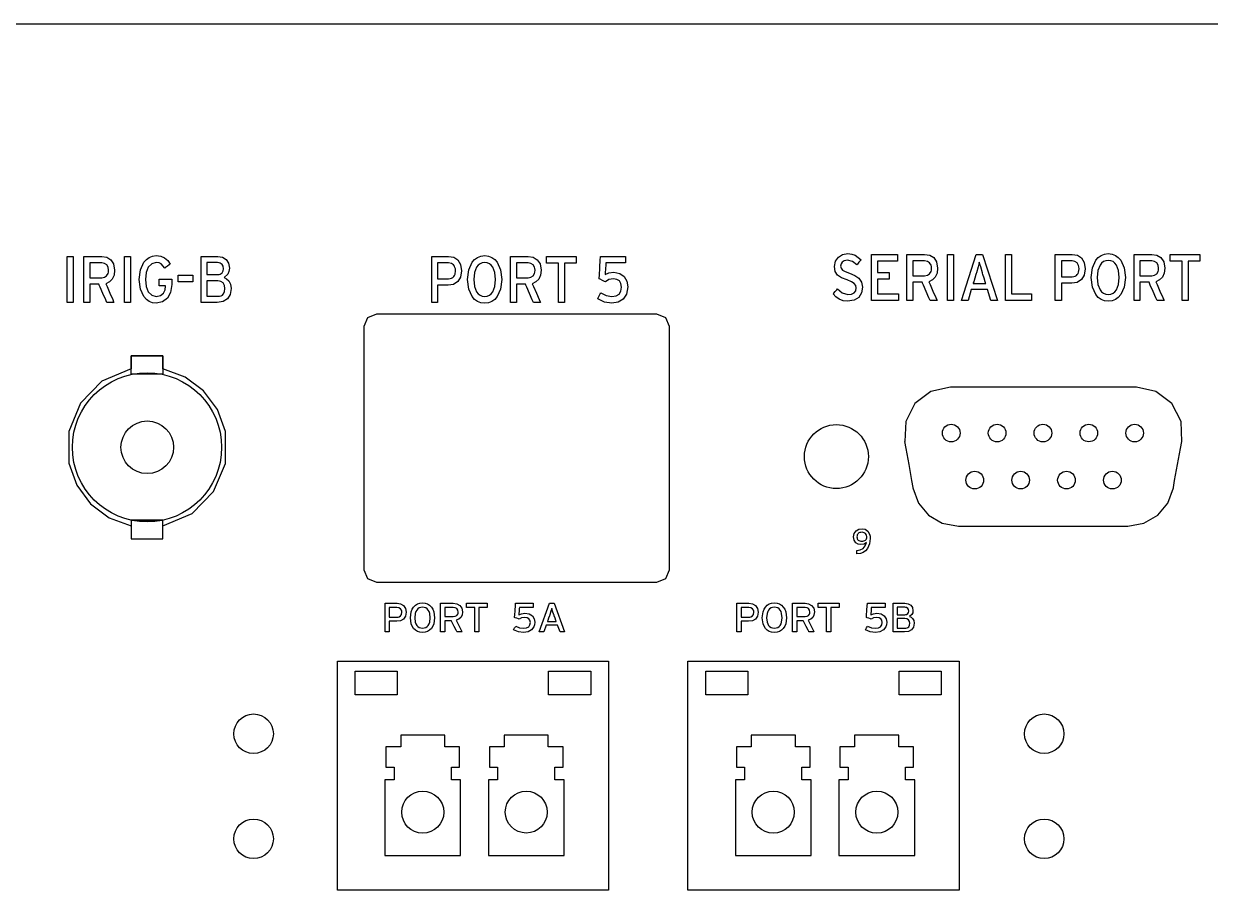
# Model space of a CAD drawing. Extents: x 0.2 to 17.5, y 0.2 to 4.9.
# Drawn here: x 10.839 to 13.659, y 2.814 to 4.874 of the extents above; entities that cross this region are included whole.
import ezdxf

# ---------------------------------------------------------------- set-up
doc = ezdxf.new("R2010")
doc.units = 0
doc.header["$MEASUREMENT"] = 0
doc.layers.get('0').update_dxf_attribs({"linetype": 'CONTINUOUS'})

msp = doc.modelspace()

# ---------------------------------------------------------------- linework, layer by layer
at = {"color": 7}
for p, q in [((0.4077, 4.874), (17.2567, 4.874)), ((11.1694, 4.0409), (11.0942, 4.0409)), ((11.0942, 3.6936), (11.1694, 3.6936)), ((11.0942, 3.6936), (11.1694, 3.6936))]:
    msp.add_line(p, q, dxfattribs=at)
for points in [[(10.9416, 4.2111), (10.9416, 4.3209), (10.9561, 4.3209), (10.9561, 4.2111)], [(11.0779, 4.2111), (11.0779, 4.3209), (11.0921, 4.3209), (11.0921, 4.2111)], [(12.124, 4.3047), (12.124, 4.2111), (12.1097, 4.2111), (12.1097, 4.3047), (12.0816, 4.3047), (12.0816, 4.3209), (12.1521, 4.3209), (12.1521, 4.3047)], [(12.8537, 4.2158), (12.8537, 4.3257), (12.9157, 4.3257), (12.9157, 4.3098), (12.8679, 4.3098), (12.8679, 4.2826), (12.8957, 4.2826), (12.8957, 4.2667), (12.8679, 4.2667), (12.8679, 4.2318), (12.9178, 4.2318), (12.9178, 4.2158)], [(13.0341, 4.2158), (13.0341, 4.3257), (13.0486, 4.3257), (13.0486, 4.2158)], [(13.1375, 4.2158), (13.1293, 4.2419), (13.091, 4.2419), (13.0832, 4.2158), (13.068, 4.2158), (13.1029, 4.3257), (13.1178, 4.3257), (13.1531, 4.2158)], [(13.1721, 4.2158), (13.1721, 4.3257), (13.1863, 4.3257), (13.1863, 4.2321), (13.2341, 4.2321), (13.2341, 4.2158)], [(13.6064, 4.3094), (13.6064, 4.2158), (13.5919, 4.2158), (13.5919, 4.3094), (13.5637, 4.3094), (13.5637, 4.3257), (13.6342, 4.3257), (13.6342, 4.3094)], [(11.2061, 4.2606), (11.2061, 4.2765), (11.2403, 4.2765), (11.2403, 4.2606)], [(11.0942, 4.0846), (11.1694, 4.0846), (11.1694, 4.0409), (11.0942, 4.0409)], [(11.0942, 3.6489), (11.1694, 3.6489), (11.1694, 3.6936), (11.0942, 3.6936)], [(11.9208, 3.4858), (11.9208, 3.4278), (11.9107, 3.4278), (11.9107, 3.4858), (11.8907, 3.4858), (11.8907, 3.496), (11.9405, 3.496), (11.9405, 3.4858)], [(12.1134, 3.4278), (12.1077, 3.4437), (12.0802, 3.4437), (12.0748, 3.4278), (12.0639, 3.4278), (12.0887, 3.496), (12.0992, 3.496), (12.1243, 3.4278)], [(12.7574, 3.4858), (12.7574, 3.4278), (12.7469, 3.4278), (12.7469, 3.4858), (12.7272, 3.4858), (12.7272, 3.496), (12.777, 3.496), (12.777, 3.4858)], [(12.2287, 2.8137), (11.5841, 2.8137), (11.5841, 3.3586), (12.2287, 3.3586)], [(13.0622, 2.8137), (12.4173, 2.8137), (12.4173, 3.3586), (13.0622, 3.3586)], [(11.6265, 3.3349), (11.7265, 3.3349), (11.7265, 3.2783), (11.6265, 3.2783)], [(12.1863, 3.2783), (12.0863, 3.2783), (12.0863, 3.3349), (12.1863, 3.3349)], [(12.46, 3.3349), (12.5597, 3.3349), (12.5597, 3.2783), (12.46, 3.2783)], [(13.0195, 3.2783), (12.9198, 3.2783), (12.9198, 3.3349), (13.0195, 3.3349)], [(11.8551, 3.0765), (11.8551, 3.1064), (11.8747, 3.1064), (11.8747, 3.1545), (11.8395, 3.1545), (11.8395, 3.1823), (11.7347, 3.1823), (11.7347, 3.1545), (11.6994, 3.1545), (11.6994, 3.1064), (11.7191, 3.1064), (11.7191, 3.0765), (11.697, 3.0765), (11.697, 2.8965), (11.8771, 2.8965), (11.8771, 3.0765)], [(12.1012, 3.0765), (12.1012, 3.1064), (12.1206, 3.1064), (12.1206, 3.1545), (12.0856, 3.1545), (12.0856, 3.1823), (11.9805, 3.1823), (11.9805, 3.1545), (11.9456, 3.1545), (11.9456, 3.1064), (11.9649, 3.1064), (11.9649, 3.0765), (11.9432, 3.0765), (11.9432, 2.8965), (12.1229, 2.8965), (12.1229, 3.0765)], [(12.6882, 3.0765), (12.6882, 3.1064), (12.7079, 3.1064), (12.7079, 3.1545), (12.6729, 3.1545), (12.6729, 3.1823), (12.5678, 3.1823), (12.5678, 3.1545), (12.5329, 3.1545), (12.5329, 3.1064), (12.5522, 3.1064), (12.5522, 3.0765), (12.5302, 3.0765), (12.5302, 2.8965), (12.7102, 2.8965), (12.7102, 3.0765)], [(12.9344, 3.0765), (12.9344, 3.1064), (12.9537, 3.1064), (12.9537, 3.1545), (12.9188, 3.1545), (12.9188, 3.1823), (12.8137, 3.1823), (12.8137, 3.1545), (12.7787, 3.1545), (12.7787, 3.1064), (12.7984, 3.1064), (12.7984, 3.0765), (12.7764, 3.0765), (12.7764, 2.8965), (12.9564, 2.8965), (12.9564, 3.0765)]]:
    msp.add_lwpolyline(points, close=True, dxfattribs=at)
for points in [[(11.0338, 4.2558), (11.0346, 4.2539), (11.0368, 4.2489), (11.0435, 4.2335), (11.0501, 4.2181), (11.0523, 4.213), (11.0531, 4.2111), (11.0505, 4.2111), (11.0448, 4.2111), (11.0391, 4.2111), (11.0365, 4.2111), (11.0357, 4.213), (11.0335, 4.2179), (11.027, 4.2328), (11.0205, 4.2477), (11.0183, 4.2526), (11.0175, 4.2545), (11.0141, 4.2545), (11.0067, 4.2545), (10.9992, 4.2545), (10.9958, 4.2545), (10.9958, 4.2526), (10.9958, 4.2477), (10.9958, 4.2328), (10.9958, 4.2179), (10.9958, 4.213), (10.9958, 4.2111), (10.9936, 4.2111), (10.9887, 4.2111), (10.9838, 4.2111), (10.9816, 4.2111), (10.9816, 4.2123), (10.9816, 4.2158), (10.9816, 4.2283), (10.9816, 4.2458), (10.9816, 4.266), (10.9816, 4.2862), (10.9816, 4.3038), (10.9816, 4.3162), (10.9816, 4.3197), (10.9816, 4.3209), (10.9834, 4.3209), (10.9882, 4.3209), (11.0028, 4.3209), (11.0173, 4.3209), (11.0221, 4.3209), (11.024, 4.3209), (11.0358, 4.319), (11.0456, 4.313), (11.0523, 4.3028), (11.0548, 4.2881), (11.0534, 4.2761), (11.0491, 4.2667), (11.0425, 4.26), (11.0338, 4.2558)], [(11.1538, 4.2094), (11.145, 4.2105), (11.137, 4.2136), (11.1301, 4.2185), (11.1242, 4.2252), (11.116, 4.2432), (11.1131, 4.266), (11.116, 4.2889), (11.1242, 4.3068), (11.1301, 4.3135), (11.137, 4.3185), (11.145, 4.3216), (11.1538, 4.3226), (11.1646, 4.3213), (11.1736, 4.3174), (11.1809, 4.3109), (11.1867, 4.302), (11.1847, 4.3006), (11.1803, 4.2976), (11.1759, 4.2945), (11.1738, 4.2931), (11.1657, 4.3029), (11.1604, 4.3053), (11.1538, 4.306), (11.1428, 4.3033), (11.1347, 4.2953), (11.1298, 4.2827), (11.1281, 4.266), (11.1298, 4.2493), (11.1347, 4.2366), (11.1428, 4.2285), (11.1538, 4.2257), (11.1639, 4.2277), (11.1707, 4.2332), (11.1746, 4.2411), (11.1759, 4.2504), (11.1759, 4.2508), (11.1734, 4.2508), (11.1681, 4.2508), (11.1627, 4.2508), (11.1603, 4.2508), (11.1603, 4.2532), (11.1603, 4.2587), (11.1603, 4.2642), (11.1603, 4.2667), (11.1616, 4.2667), (11.165, 4.2667), (11.1754, 4.2667), (11.1857, 4.2667), (11.1892, 4.2667), (11.1905, 4.2667), (11.1905, 4.2647), (11.1905, 4.2604), (11.1905, 4.2561), (11.1905, 4.2542), (11.1877, 4.2351), (11.1802, 4.2211), (11.1686, 4.2124), (11.1538, 4.2094)], [(11.2986, 4.2111), (11.297, 4.2111), (11.2926, 4.2111), (11.2795, 4.2111), (11.2663, 4.2111), (11.262, 4.2111), (11.2603, 4.2111), (11.2603, 4.2123), (11.2603, 4.2158), (11.2603, 4.2283), (11.2603, 4.2458), (11.2603, 4.266), (11.2603, 4.2862), (11.2603, 4.3038), (11.2603, 4.3162), (11.2603, 4.3197), (11.2603, 4.3209), (11.262, 4.3209), (11.2665, 4.3209), (11.2801, 4.3209), (11.2938, 4.3209), (11.2983, 4.3209), (11.3, 4.3209), (11.3113, 4.3191), (11.3199, 4.3136), (11.3255, 4.3046), (11.3274, 4.2925), (11.3265, 4.2848), (11.324, 4.2786), (11.3152, 4.2704), (11.3209, 4.2675), (11.3262, 4.2624), (11.33, 4.2548), (11.3315, 4.2447), (11.3293, 4.2301), (11.323, 4.2196), (11.3126, 4.2132), (11.2986, 4.2111)], [(11.8476, 4.2521), (11.8437, 4.2521), (11.8351, 4.2521), (11.8264, 4.2521), (11.8225, 4.2521), (11.8225, 4.2504), (11.8225, 4.2457), (11.8225, 4.2316), (11.8225, 4.2175), (11.8225, 4.2128), (11.8225, 4.2111), (11.8203, 4.2111), (11.8154, 4.2111), (11.8105, 4.2111), (11.8083, 4.2111), (11.8083, 4.2123), (11.8083, 4.2158), (11.8083, 4.2283), (11.8083, 4.2458), (11.8083, 4.266), (11.8083, 4.2862), (11.8083, 4.3038), (11.8083, 4.3162), (11.8083, 4.3197), (11.8083, 4.3209), (11.81, 4.3209), (11.8146, 4.3209), (11.8284, 4.3209), (11.8423, 4.3209), (11.8469, 4.3209), (11.8486, 4.3209), (11.8609, 4.3188), (11.8707, 4.3123), (11.8771, 4.3016), (11.8795, 4.2867), (11.8771, 4.2717), (11.8705, 4.2609), (11.8605, 4.2543), (11.8476, 4.2521)], [(11.9344, 4.2094), (11.9255, 4.2105), (11.9175, 4.2136), (11.9105, 4.2185), (11.9047, 4.2252), (11.8965, 4.2432), (11.8937, 4.266), (11.8965, 4.2889), (11.9047, 4.3068), (11.9105, 4.3135), (11.9175, 4.3185), (11.9255, 4.3216), (11.9344, 4.3226), (11.9433, 4.3216), (11.9512, 4.3185), (11.9582, 4.3135), (11.964, 4.3068), (11.9722, 4.2889), (11.9751, 4.266), (11.9722, 4.2432), (11.964, 4.2252), (11.9582, 4.2185), (11.9512, 4.2136), (11.9433, 4.2105), (11.9344, 4.2094)], [(12.0473, 4.2558), (12.0482, 4.2539), (12.0504, 4.2489), (12.0572, 4.2335), (12.0639, 4.2181), (12.0661, 4.213), (12.067, 4.2111), (12.0644, 4.2111), (12.0587, 4.2111), (12.053, 4.2111), (12.0504, 4.2111), (12.0496, 4.213), (12.0474, 4.2179), (12.0409, 4.2328), (12.0344, 4.2477), (12.0322, 4.2526), (12.0314, 4.2545), (12.028, 4.2545), (12.0205, 4.2545), (12.0131, 4.2545), (12.0097, 4.2545), (12.0097, 4.2526), (12.0097, 4.2477), (12.0097, 4.2328), (12.0097, 4.2179), (12.0097, 4.213), (12.0097, 4.2111), (12.0075, 4.2111), (12.0026, 4.2111), (11.9977, 4.2111), (11.9954, 4.2111), (11.9954, 4.2123), (11.9954, 4.2158), (11.9954, 4.2283), (11.9954, 4.2458), (11.9954, 4.266), (11.9954, 4.2862), (11.9954, 4.3038), (11.9954, 4.3162), (11.9954, 4.3197), (11.9954, 4.3209), (11.9972, 4.3209), (12.002, 4.3209), (12.0165, 4.3209), (12.0309, 4.3209), (12.0357, 4.3209), (12.0375, 4.3209), (12.0495, 4.319), (12.0594, 4.313), (12.0662, 4.3028), (12.0687, 4.2881), (12.0672, 4.2761), (12.063, 4.2667), (12.0562, 4.26), (12.0473, 4.2558)], [(12.2365, 4.2094), (12.219, 4.2119), (12.203, 4.2202), (12.2041, 4.2224), (12.2065, 4.227), (12.209, 4.2317), (12.2101, 4.2338), (12.2233, 4.2277), (12.2369, 4.2253), (12.2467, 4.2269), (12.2538, 4.2313), (12.2581, 4.2383), (12.2596, 4.2477), (12.2582, 4.2562), (12.2544, 4.2624), (12.2483, 4.2661), (12.2403, 4.2674), (12.2298, 4.2655), (12.2216, 4.2603), (12.2192, 4.2614), (12.214, 4.2638), (12.2087, 4.2663), (12.2064, 4.2674), (12.2065, 4.2697), (12.2069, 4.2757), (12.208, 4.2942), (12.2092, 4.3126), (12.2096, 4.3186), (12.2097, 4.3209), (12.2123, 4.3209), (12.219, 4.3209), (12.2392, 4.3209), (12.2595, 4.3209), (12.2662, 4.3209), (12.2687, 4.3209), (12.2687, 4.3185), (12.2687, 4.3132), (12.2687, 4.3078), (12.2687, 4.3054), (12.2668, 4.3054), (12.2615, 4.3054), (12.2457, 4.3054), (12.2298, 4.3054), (12.2246, 4.3054), (12.2226, 4.3054), (12.2225, 4.3042), (12.2223, 4.301), (12.2216, 4.2914), (12.2209, 4.2819), (12.2207, 4.2787), (12.2206, 4.2775), (12.2298, 4.2815), (12.2413, 4.283), (12.2558, 4.2804), (12.2662, 4.2732), (12.2724, 4.2622), (12.2745, 4.2484), (12.2717, 4.231), (12.2638, 4.2188), (12.2518, 4.2117), (12.2365, 4.2094)], [(12.7964, 4.2141), (12.7863, 4.2154), (12.7771, 4.2189), (12.7691, 4.2244), (12.7625, 4.2318), (12.764, 4.2336), (12.7675, 4.2375), (12.771, 4.2415), (12.7726, 4.2433), (12.7842, 4.2338), (12.7977, 4.2304), (12.8064, 4.2314), (12.8125, 4.2343), (12.8162, 4.2393), (12.8174, 4.2464), (12.8163, 4.252), (12.8126, 4.2565), (12.8059, 4.2606), (12.7957, 4.2647), (12.7824, 4.2698), (12.7731, 4.2759), (12.7676, 4.2845), (12.7658, 4.2969), (12.7683, 4.3097), (12.775, 4.3193), (12.785, 4.3253), (12.7974, 4.3274), (12.8067, 4.3264), (12.8149, 4.3235), (12.8289, 4.3125), (12.8273, 4.3107), (12.8238, 4.3067), (12.8203, 4.3027), (12.8187, 4.3009), (12.8088, 4.3087), (12.7964, 4.3115), (12.7891, 4.3103), (12.7842, 4.3073), (12.7813, 4.3029), (12.7804, 4.2976), (12.7814, 4.2925), (12.7847, 4.2883), (12.7912, 4.2845), (12.8014, 4.2806), (12.8141, 4.2753), (12.8237, 4.2688), (12.8298, 4.2599), (12.832, 4.2474), (12.8299, 4.2339), (12.8234, 4.2234), (12.8124, 4.2166), (12.7964, 4.2141)], [(12.99, 4.2606), (12.9908, 4.2587), (12.993, 4.2536), (12.9998, 4.2382), (13.0066, 4.2228), (13.0088, 4.2178), (13.0096, 4.2158), (13.007, 4.2158), (13.0013, 4.2158), (12.9956, 4.2158), (12.993, 4.2158), (12.9922, 4.2177), (12.9901, 4.2226), (12.9835, 4.2375), (12.977, 4.2525), (12.9749, 4.2574), (12.974, 4.2592), (12.9706, 4.2592), (12.9632, 4.2592), (12.9557, 4.2592), (12.9523, 4.2592), (12.9523, 4.2574), (12.9523, 4.2525), (12.9523, 4.2375), (12.9523, 4.2226), (12.9523, 4.2177), (12.9523, 4.2158), (12.9501, 4.2158), (12.9452, 4.2158), (12.9403, 4.2158), (12.9381, 4.2158), (12.9381, 4.2171), (12.9381, 4.2206), (12.9381, 4.233), (12.9381, 4.2506), (12.9381, 4.2708), (12.9381, 4.2909), (12.9381, 4.3085), (12.9381, 4.321), (12.9381, 4.3245), (12.9381, 4.3257), (12.9399, 4.3257), (12.9447, 4.3257), (12.9591, 4.3257), (12.9736, 4.3257), (12.9783, 4.3257), (12.9801, 4.3257), (12.9921, 4.3238), (13.0019, 4.3178), (13.0086, 4.3075), (13.011, 4.2928), (13.0095, 4.2809), (13.0053, 4.2716), (12.9987, 4.2649), (12.99, 4.2606)], [(13.3301, 4.2569), (13.3262, 4.2569), (13.3175, 4.2569), (13.3089, 4.2569), (13.305, 4.2569), (13.305, 4.2551), (13.305, 4.2505), (13.305, 4.2363), (13.305, 4.2222), (13.305, 4.2176), (13.305, 4.2158), (13.3028, 4.2158), (13.2979, 4.2158), (13.293, 4.2158), (13.2907, 4.2158), (13.2907, 4.2171), (13.2907, 4.2206), (13.2907, 4.233), (13.2907, 4.2506), (13.2907, 4.2708), (13.2907, 4.2909), (13.2907, 4.3085), (13.2907, 4.321), (13.2907, 4.3245), (13.2907, 4.3257), (13.2925, 4.3257), (13.297, 4.3257), (13.3109, 4.3257), (13.3248, 4.3257), (13.3294, 4.3257), (13.3311, 4.3257), (13.3434, 4.3235), (13.3531, 4.3171), (13.3596, 4.3064), (13.362, 4.2914), (13.3596, 4.2765), (13.353, 4.2656), (13.3429, 4.2591), (13.3301, 4.2569)], [(13.4165, 4.2141), (13.4077, 4.2152), (13.3997, 4.2183), (13.3928, 4.2233), (13.3869, 4.23), (13.3787, 4.2479), (13.3759, 4.2708), (13.3787, 4.2936), (13.3869, 4.3115), (13.3928, 4.3182), (13.3997, 4.3232), (13.4077, 4.3263), (13.4165, 4.3274), (13.4255, 4.3263), (13.4335, 4.3232), (13.4404, 4.3182), (13.4463, 4.3115), (13.4544, 4.2936), (13.4572, 4.2708), (13.4544, 4.2479), (13.4463, 4.23), (13.4404, 4.2233), (13.4335, 4.2183), (13.4255, 4.2152), (13.4165, 4.2141)], [(13.5298, 4.2606), (13.5306, 4.2587), (13.5328, 4.2536), (13.5395, 4.2382), (13.5461, 4.2228), (13.5483, 4.2178), (13.5491, 4.2158), (13.5466, 4.2158), (13.541, 4.2158), (13.5354, 4.2158), (13.5329, 4.2158), (13.532, 4.2177), (13.5298, 4.2226), (13.5232, 4.2375), (13.5165, 4.2525), (13.5144, 4.2574), (13.5135, 4.2592), (13.5101, 4.2592), (13.5027, 4.2592), (13.4952, 4.2592), (13.4918, 4.2592), (13.4918, 4.2574), (13.4918, 4.2525), (13.4918, 4.2375), (13.4918, 4.2226), (13.4918, 4.2177), (13.4918, 4.2158), (13.4896, 4.2158), (13.4849, 4.2158), (13.4801, 4.2158), (13.4779, 4.2158), (13.4779, 4.2171), (13.4779, 4.2206), (13.4779, 4.233), (13.4779, 4.2506), (13.4779, 4.2708), (13.4779, 4.2909), (13.4779, 4.3085), (13.4779, 4.321), (13.4779, 4.3245), (13.4779, 4.3257), (13.4797, 4.3257), (13.4845, 4.3257), (13.4989, 4.3257), (13.5134, 4.3257), (13.5182, 4.3257), (13.52, 4.3257), (13.5318, 4.3238), (13.5416, 4.3178), (13.5483, 4.3075), (13.5508, 4.2928), (13.5493, 4.2809), (13.5451, 4.2716), (13.5385, 4.2649), (13.5298, 4.2606)], [(11.024, 4.3054), (11.0228, 4.3054), (11.0196, 4.3054), (11.0099, 4.3054), (11.0002, 4.3054), (10.997, 4.3054), (10.9958, 4.3054), (10.9958, 4.3038), (10.9958, 4.2998), (10.9958, 4.2942), (10.9958, 4.2877), (10.9958, 4.2812), (10.9958, 4.2756), (10.9958, 4.2716), (10.9958, 4.2701), (10.997, 4.2701), (11.0002, 4.2701), (11.0099, 4.2701), (11.0196, 4.2701), (11.0228, 4.2701), (11.024, 4.2701), (11.0305, 4.2712), (11.0357, 4.2745), (11.039, 4.28), (11.0399, 4.2836), (11.0402, 4.2877), (11.0391, 4.2953), (11.0358, 4.3009), (11.0307, 4.3042), (11.024, 4.3054)], [(11.2996, 4.306), (11.2985, 4.306), (11.2956, 4.306), (11.2868, 4.306), (11.2779, 4.306), (11.275, 4.306), (11.2739, 4.306), (11.2739, 4.3048), (11.2739, 4.3016), (11.2739, 4.297), (11.2739, 4.2918), (11.2739, 4.2866), (11.2739, 4.282), (11.2739, 4.2788), (11.2739, 4.2775), (11.275, 4.2775), (11.2779, 4.2775), (11.2868, 4.2775), (11.2956, 4.2775), (11.2985, 4.2775), (11.2996, 4.2775), (11.303, 4.2779), (11.3058, 4.2787), (11.31, 4.2818), (11.3124, 4.2863), (11.3132, 4.2914), (11.3125, 4.2972), (11.3101, 4.3018), (11.3059, 4.3049), (11.303, 4.3057), (11.2996, 4.306)], [(11.8483, 4.3054), (11.8472, 4.3054), (11.8443, 4.3054), (11.8354, 4.3054), (11.8265, 4.3054), (11.8236, 4.3054), (11.8225, 4.3054), (11.8225, 4.3049), (11.8225, 4.3037), (11.8225, 4.2995), (11.8225, 4.2934), (11.8225, 4.2865), (11.8225, 4.2796), (11.8225, 4.2736), (11.8225, 4.2693), (11.8225, 4.2681), (11.8225, 4.2677), (11.8236, 4.2677), (11.8265, 4.2677), (11.8354, 4.2677), (11.8443, 4.2677), (11.8472, 4.2677), (11.8483, 4.2677), (11.8522, 4.268), (11.8556, 4.269), (11.8585, 4.2706), (11.8608, 4.2728), (11.8626, 4.2755), (11.8639, 4.2787), (11.8649, 4.2867), (11.8646, 4.2909), (11.8637, 4.2946), (11.8623, 4.2978), (11.8604, 4.3005), (11.8552, 4.3041), (11.8483, 4.3054)], [(11.9344, 4.306), (11.9284, 4.3053), (11.9232, 4.3033), (11.9187, 4.2999), (11.915, 4.2953), (11.91, 4.2827), (11.9083, 4.266), (11.91, 4.2493), (11.915, 4.2366), (11.9187, 4.2319), (11.9232, 4.2285), (11.9284, 4.2264), (11.9344, 4.2257), (11.9403, 4.2264), (11.9454, 4.2285), (11.9499, 4.2319), (11.9535, 4.2366), (11.9585, 4.2493), (11.9602, 4.266), (11.9585, 4.2827), (11.9535, 4.2953), (11.9499, 4.2999), (11.9454, 4.3033), (11.9403, 4.3053), (11.9344, 4.306)], [(12.0375, 4.3054), (12.0363, 4.3054), (12.0331, 4.3054), (12.0236, 4.3054), (12.014, 4.3054), (12.0109, 4.3054), (12.0097, 4.3054), (12.0097, 4.3038), (12.0097, 4.2998), (12.0097, 4.2942), (12.0097, 4.2877), (12.0097, 4.2812), (12.0097, 4.2756), (12.0097, 4.2716), (12.0097, 4.2701), (12.0109, 4.2701), (12.014, 4.2701), (12.0236, 4.2701), (12.0331, 4.2701), (12.0363, 4.2701), (12.0375, 4.2701), (12.0442, 4.2712), (12.0495, 4.2745), (12.0529, 4.28), (12.0538, 4.2836), (12.0541, 4.2877), (12.0538, 4.2918), (12.0529, 4.2953), (12.0495, 4.3009), (12.0442, 4.3042), (12.0375, 4.3054)], [(12.9801, 4.3101), (12.9789, 4.3101), (12.9758, 4.3101), (12.9662, 4.3101), (12.9567, 4.3101), (12.9535, 4.3101), (12.9523, 4.3101), (12.9523, 4.3086), (12.9523, 4.3046), (12.9523, 4.2989), (12.9523, 4.2925), (12.9523, 4.286), (12.9523, 4.2803), (12.9523, 4.2763), (12.9523, 4.2748), (12.9535, 4.2748), (12.9567, 4.2748), (12.9662, 4.2748), (12.9758, 4.2748), (12.9789, 4.2748), (12.9801, 4.2748), (12.9868, 4.2759), (12.992, 4.2792), (12.9953, 4.2847), (12.9961, 4.2883), (12.9964, 4.2925), (12.9961, 4.2965), (12.9953, 4.3001), (12.992, 4.3056), (12.9868, 4.309), (12.9801, 4.3101)], [(13.1175, 4.282), (13.1134, 4.2958), (13.1114, 4.3024), (13.11, 4.307), (13.1089, 4.3024), (13.1071, 4.2959), (13.1032, 4.2816), (13.1029, 4.2805), (13.102, 4.2777), (13.0993, 4.2691), (13.0967, 4.2604), (13.0958, 4.2576), (13.0954, 4.2565), (13.0967, 4.2565), (13.1001, 4.2565), (13.1104, 4.2565), (13.1206, 4.2565), (13.124, 4.2565), (13.1253, 4.2565), (13.1249, 4.2576), (13.1241, 4.2605), (13.1214, 4.2692), (13.1187, 4.278), (13.1178, 4.2809), (13.1175, 4.282)], [(13.3308, 4.3101), (13.3296, 4.3101), (13.3267, 4.3101), (13.3179, 4.3101), (13.309, 4.3101), (13.3061, 4.3101), (13.305, 4.3101), (13.305, 4.3097), (13.305, 4.3085), (13.305, 4.3042), (13.305, 4.2982), (13.305, 4.2913), (13.305, 4.2844), (13.305, 4.2783), (13.305, 4.2741), (13.305, 4.2729), (13.305, 4.2725), (13.3061, 4.2725), (13.309, 4.2725), (13.3179, 4.2725), (13.3267, 4.2725), (13.3296, 4.2725), (13.3308, 4.2725), (13.3346, 4.2728), (13.3379, 4.2738), (13.3407, 4.2753), (13.343, 4.2775), (13.3447, 4.2802), (13.346, 4.2835), (13.347, 4.2914), (13.3467, 4.2957), (13.3459, 4.2994), (13.3445, 4.3026), (13.3426, 4.3052), (13.3374, 4.3089), (13.3308, 4.3101)], [(13.4165, 4.3111), (13.4106, 4.3104), (13.4053, 4.3083), (13.4008, 4.3049), (13.3971, 4.3002), (13.3921, 4.2875), (13.3904, 4.2708), (13.3921, 4.254), (13.3971, 4.2413), (13.4008, 4.2367), (13.4053, 4.2332), (13.4106, 4.2311), (13.4165, 4.2304), (13.4225, 4.2311), (13.4278, 4.2332), (13.4323, 4.2367), (13.436, 4.2413), (13.441, 4.254), (13.4427, 4.2708), (13.441, 4.2875), (13.436, 4.3002), (13.4323, 4.3049), (13.4278, 4.3083), (13.4225, 4.3104), (13.4165, 4.3111)], [(13.52, 4.3101), (13.5188, 4.3101), (13.5156, 4.3101), (13.5059, 4.3101), (13.4962, 4.3101), (13.493, 4.3101), (13.4918, 4.3101), (13.4918, 4.3086), (13.4918, 4.3046), (13.4918, 4.2989), (13.4918, 4.2925), (13.4918, 4.286), (13.4918, 4.2803), (13.4918, 4.2763), (13.4918, 4.2748), (13.493, 4.2748), (13.4962, 4.2748), (13.5059, 4.2748), (13.5156, 4.2748), (13.5188, 4.2748), (13.52, 4.2748), (13.5265, 4.2759), (13.5317, 4.2792), (13.535, 4.2847), (13.5359, 4.2883), (13.5362, 4.2925), (13.5351, 4.3001), (13.5318, 4.3056), (13.5267, 4.309), (13.52, 4.3101)], [(11.3, 4.2626), (11.2989, 4.2626), (11.2959, 4.2626), (11.2869, 4.2626), (11.278, 4.2626), (11.275, 4.2626), (11.2739, 4.2626), (11.2739, 4.2622), (11.2739, 4.2611), (11.2739, 4.2569), (11.2739, 4.251), (11.2739, 4.2443), (11.2739, 4.2376), (11.2739, 4.2317), (11.2739, 4.2276), (11.2739, 4.2264), (11.2739, 4.226), (11.275, 4.226), (11.2779, 4.226), (11.2868, 4.226), (11.2956, 4.226), (11.2985, 4.226), (11.2996, 4.226), (11.3041, 4.2263), (11.3078, 4.2273), (11.3108, 4.2289), (11.3131, 4.2311), (11.316, 4.2369), (11.3169, 4.2443), (11.3158, 4.2519), (11.3125, 4.2577), (11.3072, 4.2613), (11.3038, 4.2623), (11.3, 4.2626)], [(11.6479, 4.1548), (11.6567, 4.1759), (11.6781, 4.1846), (11.6855, 4.1846), (11.7066, 4.1846), (11.7819, 4.1846), (11.8883, 4.1846), (12.0104, 4.1846), (12.1324, 4.1846), (12.2388, 4.1846), (12.3141, 4.1846), (12.3352, 4.1846), (12.3427, 4.1846), (12.364, 4.1759), (12.3728, 4.1548), (12.3728, 4.1299), (12.3728, 4.0642), (12.3728, 3.9713), (12.3728, 3.8649), (12.3728, 3.7584), (12.3728, 3.6656), (12.3728, 3.5999), (12.3728, 3.575), (12.364, 3.5538), (12.3427, 3.5451), (12.3352, 3.5451), (12.3141, 3.5451), (12.2388, 3.5451), (12.1324, 3.5451), (12.0104, 3.5451), (11.8883, 3.5451), (11.7819, 3.5451), (11.7066, 3.5451), (11.6855, 3.5451), (11.6781, 3.5451), (11.6567, 3.5538), (11.6479, 3.575), (11.6479, 3.5999), (11.6479, 3.6656), (11.6479, 3.7584), (11.6479, 3.8649), (11.6479, 3.9713), (11.6479, 4.0642), (11.6479, 4.1299), (11.6479, 4.1548)], [(11.1694, 3.6804), (11.2389, 3.7097), (11.29, 3.7615), (11.3179, 3.8288), (11.318, 3.9042), (11.2989, 3.9569), (11.2661, 4.001), (11.222, 4.0339), (11.1694, 4.0531), (11.1694, 4.0846), (11.1577, 4.0846), (11.1318, 4.0846), (11.1059, 4.0846), (11.0942, 4.0846), (11.0942, 4.0531), (11.0246, 4.0238), (10.9735, 3.9719), (10.9455, 3.9047), (10.9456, 3.8293), (10.9646, 3.7766), (10.9974, 3.7325), (11.0414, 3.6996), (11.0942, 3.6804), (11.0942, 3.6489), (11.1059, 3.6489), (11.1318, 3.6489), (11.1577, 3.6489), (11.1694, 3.6489), (11.1694, 3.6804)], [(12.9323, 3.8808), (12.9355, 3.8637), (12.9423, 3.8259), (12.9492, 3.7881), (12.9523, 3.771), (12.952, 3.7706), (12.9653, 3.7342), (12.9896, 3.7055), (13.0221, 3.6865), (13.0602, 3.6797), (13.0775, 3.6797), (13.1232, 3.6797), (13.2618, 3.6797), (13.4003, 3.6797), (13.446, 3.6797), (13.4633, 3.6797), (13.5014, 3.6865), (13.534, 3.7055), (13.5582, 3.7342), (13.5715, 3.7706), (13.5712, 3.771), (13.5743, 3.7881), (13.5812, 3.8259), (13.588, 3.8637), (13.5912, 3.8808), (13.5915, 3.8808), (13.5895, 3.9283), (13.5674, 3.9707), (13.5298, 3.9996), (13.4833, 4.01), (13.4643, 4.01), (13.4143, 4.01), (13.2623, 4.01), (13.1103, 4.01), (13.0602, 4.01), (13.0412, 4.01), (12.9947, 3.9996), (12.9571, 3.9707), (12.935, 3.9283), (12.933, 3.8808), (12.9323, 3.8808)], [(12.8191, 3.6133), (12.8191, 3.6146), (12.8191, 3.6174), (12.8191, 3.6201), (12.8191, 3.6214), (12.8271, 3.623), (12.8337, 3.6266), (12.8387, 3.6324), (12.8421, 3.6404), (12.8362, 3.6368), (12.8286, 3.6357), (12.822, 3.6368), (12.8165, 3.6401), (12.8127, 3.6458), (12.8113, 3.654), (12.8128, 3.6623), (12.8171, 3.6683), (12.8234, 3.672), (12.8313, 3.6733), (12.8389, 3.672), (12.845, 3.6678), (12.8491, 3.6606), (12.8502, 3.6557), (12.8506, 3.6499), (12.8491, 3.6378), (12.847, 3.6318), (12.8439, 3.6261), (12.8396, 3.6211), (12.8342, 3.6171), (12.8273, 3.6144), (12.8191, 3.6133)], [(12.8313, 3.6648), (12.8285, 3.6646), (12.8261, 3.6641), (12.824, 3.6632), (12.8223, 3.6619), (12.8209, 3.6604), (12.8199, 3.6585), (12.8193, 3.6564), (12.8191, 3.654), (12.8193, 3.6516), (12.8199, 3.6495), (12.8208, 3.6478), (12.8222, 3.6463), (12.8238, 3.6452), (12.8258, 3.6444), (12.8281, 3.644), (12.8306, 3.6438), (12.8333, 3.644), (12.8357, 3.6444), (12.8377, 3.6452), (12.8395, 3.6463), (12.8409, 3.6478), (12.842, 3.6495), (12.8426, 3.6516), (12.8428, 3.654), (12.8421, 3.6581), (12.8411, 3.6599), (12.8398, 3.6616), (12.8382, 3.6629), (12.8362, 3.6639), (12.8339, 3.6646), (12.8313, 3.6648)], [(11.7252, 3.4532), (11.7244, 3.4532), (11.7224, 3.4532), (11.7162, 3.4532), (11.71, 3.4532), (11.708, 3.4532), (11.7072, 3.4532), (11.7072, 3.4521), (11.7072, 3.4493), (11.7072, 3.4405), (11.7072, 3.4318), (11.7072, 3.4289), (11.7072, 3.4278), (11.7057, 3.4278), (11.7023, 3.4278), (11.6989, 3.4278), (11.6974, 3.4278), (11.6974, 3.4286), (11.6974, 3.4307), (11.6974, 3.4385), (11.6974, 3.4494), (11.6974, 3.4619), (11.6974, 3.4744), (11.6974, 3.4853), (11.6974, 3.493), (11.6974, 3.4952), (11.6974, 3.496), (11.6986, 3.496), (11.7018, 3.496), (11.7116, 3.496), (11.7214, 3.496), (11.7246, 3.496), (11.7259, 3.496), (11.7346, 3.4946), (11.7414, 3.4905), (11.7459, 3.4838), (11.7476, 3.4746), (11.7459, 3.4652), (11.7413, 3.4586), (11.7343, 3.4546), (11.7252, 3.4532)], [(11.7255, 3.4861), (11.7247, 3.4861), (11.7227, 3.4861), (11.7164, 3.4861), (11.7101, 3.4861), (11.708, 3.4861), (11.7072, 3.4861), (11.7072, 3.4851), (11.7072, 3.4825), (11.7072, 3.4787), (11.7072, 3.4744), (11.7072, 3.4701), (11.7072, 3.4664), (11.7072, 3.4637), (11.7072, 3.4627), (11.708, 3.4627), (11.7101, 3.4627), (11.7164, 3.4627), (11.7227, 3.4627), (11.7247, 3.4627), (11.7255, 3.4627), (11.7283, 3.4629), (11.7307, 3.4635), (11.7344, 3.4659), (11.7366, 3.4696), (11.7374, 3.4746), (11.7372, 3.4772), (11.7365, 3.4795), (11.7341, 3.4832), (11.7304, 3.4854), (11.7255, 3.4861)], [(11.7866, 3.4268), (11.7803, 3.4274), (11.7746, 3.4293), (11.7697, 3.4324), (11.7655, 3.4365), (11.7622, 3.4416), (11.7598, 3.4475), (11.7577, 3.4617), (11.7598, 3.4759), (11.7622, 3.482), (11.7655, 3.4871), (11.7697, 3.4913), (11.7746, 3.4944), (11.7803, 3.4963), (11.7866, 3.497), (11.7929, 3.4963), (11.7985, 3.4944), (11.8034, 3.4913), (11.8076, 3.4871), (11.8109, 3.482), (11.8134, 3.4759), (11.8154, 3.4617), (11.8134, 3.4475), (11.8109, 3.4416), (11.8076, 3.4365), (11.8034, 3.4324), (11.7985, 3.4293), (11.7929, 3.4274), (11.7866, 3.4268)], [(11.7866, 3.4868), (11.7824, 3.4864), (11.7786, 3.485), (11.7755, 3.4829), (11.7728, 3.48), (11.7707, 3.4764), (11.7692, 3.4721), (11.7679, 3.4617), (11.7692, 3.4514), (11.7707, 3.4472), (11.7728, 3.4436), (11.7755, 3.4408), (11.7786, 3.4387), (11.7824, 3.4374), (11.7866, 3.437), (11.7908, 3.4374), (11.7944, 3.4387), (11.7976, 3.4408), (11.8002, 3.4436), (11.8022, 3.4472), (11.8037, 3.4514), (11.8049, 3.4617), (11.8037, 3.4721), (11.8022, 3.4764), (11.8002, 3.48), (11.7976, 3.4829), (11.7944, 3.485), (11.7908, 3.4864), (11.7866, 3.4868)], [(11.8666, 3.4556), (11.8672, 3.4544), (11.8688, 3.4513), (11.8735, 3.4417), (11.8783, 3.4321), (11.8799, 3.429), (11.8805, 3.4278), (11.8786, 3.4278), (11.8746, 3.4278), (11.8705, 3.4278), (11.8686, 3.4278), (11.868, 3.429), (11.8665, 3.432), (11.8618, 3.4412), (11.8572, 3.4504), (11.8556, 3.4534), (11.8551, 3.4546), (11.8527, 3.4546), (11.8474, 3.4546), (11.8422, 3.4546), (11.8398, 3.4546), (11.8398, 3.4534), (11.8398, 3.4504), (11.8398, 3.4412), (11.8398, 3.432), (11.8398, 3.429), (11.8398, 3.4278), (11.8382, 3.4278), (11.8347, 3.4278), (11.8312, 3.4278), (11.8296, 3.4278), (11.8296, 3.4286), (11.8296, 3.4307), (11.8296, 3.4385), (11.8296, 3.4494), (11.8296, 3.4619), (11.8296, 3.4744), (11.8296, 3.4853), (11.8296, 3.493), (11.8296, 3.4952), (11.8296, 3.496), (11.8309, 3.496), (11.8343, 3.496), (11.8446, 3.496), (11.8548, 3.496), (11.8582, 3.496), (11.8595, 3.496), (11.8679, 3.4947), (11.8749, 3.491), (11.8797, 3.4847), (11.8815, 3.4756), (11.8805, 3.4681), (11.8775, 3.4623), (11.8728, 3.4582), (11.8666, 3.4556)], [(11.8595, 3.4861), (11.8586, 3.4861), (11.8564, 3.4861), (11.8496, 3.4861), (11.8429, 3.4861), (11.8406, 3.4861), (11.8398, 3.4861), (11.8398, 3.4852), (11.8398, 3.4827), (11.8398, 3.4753), (11.8398, 3.4678), (11.8398, 3.4654), (11.8398, 3.4644), (11.8406, 3.4644), (11.8429, 3.4644), (11.8496, 3.4644), (11.8564, 3.4644), (11.8586, 3.4644), (11.8595, 3.4644), (11.8643, 3.4651), (11.8681, 3.4671), (11.8705, 3.4704), (11.8711, 3.4727), (11.8713, 3.4753), (11.8705, 3.48), (11.8681, 3.4834), (11.8643, 3.4854), (11.8595, 3.4861)], [(12.0266, 3.4268), (12.0143, 3.4284), (12.0029, 3.4332), (12.0037, 3.4346), (12.0054, 3.4375), (12.0072, 3.4404), (12.008, 3.4417), (12.0174, 3.438), (12.027, 3.4366), (12.0339, 3.4376), (12.0389, 3.4403), (12.0419, 3.4446), (12.0429, 3.4505), (12.042, 3.4557), (12.0393, 3.4594), (12.035, 3.4616), (12.0294, 3.4624), (12.0218, 3.4614), (12.0161, 3.4583), (12.0144, 3.459), (12.0107, 3.4604), (12.007, 3.4618), (12.0053, 3.4624), (12.0054, 3.4638), (12.0056, 3.4676), (12.0065, 3.4792), (12.0073, 3.4907), (12.0075, 3.4945), (12.0076, 3.496), (12.0094, 3.496), (12.0142, 3.496), (12.0285, 3.496), (12.0428, 3.496), (12.0476, 3.496), (12.0494, 3.496), (12.0494, 3.4944), (12.0494, 3.491), (12.0494, 3.4877), (12.0494, 3.4861), (12.048, 3.4861), (12.0443, 3.4861), (12.0331, 3.4861), (12.0219, 3.4861), (12.0182, 3.4861), (12.0168, 3.4861), (12.0167, 3.4854), (12.0166, 3.4834), (12.0161, 3.4775), (12.0157, 3.4715), (12.0155, 3.4696), (12.0154, 3.4688), (12.0218, 3.4713), (12.03, 3.4722), (12.0403, 3.4706), (12.0476, 3.4661), (12.052, 3.4593), (12.0534, 3.4509), (12.0529, 3.4451), (12.0514, 3.4401), (12.0459, 3.4326), (12.0374, 3.4282), (12.0266, 3.4268)], [(12.0989, 3.4688), (12.0959, 3.4773), (12.0946, 3.4814), (12.0938, 3.4844), (12.093, 3.4814), (12.0918, 3.4772), (12.089, 3.4685), (12.0888, 3.4678), (12.0881, 3.4661), (12.0861, 3.4607), (12.0842, 3.4553), (12.0835, 3.4536), (12.0833, 3.4529), (12.0842, 3.4529), (12.0866, 3.4529), (12.0938, 3.4529), (12.101, 3.4529), (12.1034, 3.4529), (12.1043, 3.4529), (12.1041, 3.4536), (12.1034, 3.4554), (12.1016, 3.4609), (12.0997, 3.4663), (12.0991, 3.4681), (12.0989, 3.4688)], [(12.5617, 3.4532), (12.5609, 3.4532), (12.5589, 3.4532), (12.5527, 3.4532), (12.5465, 3.4532), (12.5445, 3.4532), (12.5437, 3.4532), (12.5437, 3.4521), (12.5437, 3.4493), (12.5437, 3.4405), (12.5437, 3.4318), (12.5437, 3.4289), (12.5437, 3.4278), (12.5422, 3.4278), (12.5388, 3.4278), (12.5354, 3.4278), (12.5339, 3.4278), (12.5339, 3.4286), (12.5339, 3.4307), (12.5339, 3.4385), (12.5339, 3.4494), (12.5339, 3.4619), (12.5339, 3.4744), (12.5339, 3.4853), (12.5339, 3.493), (12.5339, 3.4952), (12.5339, 3.496), (12.5351, 3.496), (12.5384, 3.496), (12.5481, 3.496), (12.5579, 3.496), (12.5612, 3.496), (12.5624, 3.496), (12.5711, 3.4946), (12.5779, 3.4905), (12.5825, 3.4838), (12.5841, 3.4746), (12.5825, 3.4652), (12.5779, 3.4586), (12.5708, 3.4546), (12.5617, 3.4532)], [(12.5621, 3.4861), (12.5613, 3.4861), (12.5592, 3.4861), (12.5529, 3.4861), (12.5466, 3.4861), (12.5445, 3.4861), (12.5437, 3.4861), (12.5437, 3.4851), (12.5437, 3.4825), (12.5437, 3.4787), (12.5437, 3.4744), (12.5437, 3.4701), (12.5437, 3.4664), (12.5437, 3.4637), (12.5437, 3.4627), (12.5445, 3.4627), (12.5466, 3.4627), (12.5529, 3.4627), (12.5592, 3.4627), (12.5613, 3.4627), (12.5621, 3.4627), (12.5648, 3.4629), (12.5672, 3.4635), (12.5709, 3.4659), (12.5732, 3.4696), (12.5739, 3.4746), (12.5737, 3.4772), (12.5731, 3.4795), (12.5707, 3.4832), (12.5669, 3.4854), (12.5621, 3.4861)], [(12.6227, 3.4268), (12.6164, 3.4274), (12.6108, 3.4293), (12.6059, 3.4324), (12.6017, 3.4365), (12.5984, 3.4416), (12.596, 3.4475), (12.5939, 3.4617), (12.596, 3.4759), (12.5984, 3.482), (12.6017, 3.4871), (12.6059, 3.4913), (12.6108, 3.4944), (12.6164, 3.4963), (12.6227, 3.497), (12.6292, 3.4963), (12.6349, 3.4944), (12.6399, 3.4913), (12.6441, 3.4871), (12.6474, 3.482), (12.6499, 3.4759), (12.6519, 3.4617), (12.6499, 3.4475), (12.6474, 3.4416), (12.6441, 3.4365), (12.6399, 3.4324), (12.6349, 3.4293), (12.6292, 3.4274), (12.6227, 3.4268)], [(12.6227, 3.4868), (12.6186, 3.4864), (12.6149, 3.485), (12.6117, 3.4829), (12.6091, 3.48), (12.6071, 3.4764), (12.6056, 3.4721), (12.6044, 3.4617), (12.6056, 3.4514), (12.6071, 3.4472), (12.6091, 3.4436), (12.6117, 3.4408), (12.6149, 3.4387), (12.6186, 3.4374), (12.6227, 3.437), (12.6271, 3.4374), (12.6308, 3.4387), (12.634, 3.4408), (12.6367, 3.4436), (12.6387, 3.4472), (12.6402, 3.4514), (12.6414, 3.4617), (12.6402, 3.4721), (12.6387, 3.4764), (12.6367, 3.48), (12.634, 3.4829), (12.6308, 3.485), (12.6271, 3.4864), (12.6227, 3.4868)], [(12.7031, 3.4556), (12.7037, 3.4544), (12.7053, 3.4513), (12.7101, 3.4417), (12.7148, 3.4321), (12.7164, 3.429), (12.717, 3.4278), (12.7152, 3.4278), (12.7111, 3.4278), (12.707, 3.4278), (12.7051, 3.4278), (12.7046, 3.429), (12.703, 3.432), (12.6984, 3.4412), (12.6937, 3.4504), (12.6922, 3.4534), (12.6916, 3.4546), (12.6892, 3.4546), (12.684, 3.4546), (12.6787, 3.4546), (12.6763, 3.4546), (12.6763, 3.4534), (12.6763, 3.4504), (12.6763, 3.4412), (12.6763, 3.432), (12.6763, 3.429), (12.6763, 3.4278), (12.6747, 3.4278), (12.6712, 3.4278), (12.6677, 3.4278), (12.6662, 3.4278), (12.6662, 3.4286), (12.6662, 3.4307), (12.6662, 3.4385), (12.6662, 3.4494), (12.6662, 3.4619), (12.6662, 3.4744), (12.6662, 3.4853), (12.6662, 3.493), (12.6662, 3.4952), (12.6662, 3.496), (12.6674, 3.496), (12.6708, 3.496), (12.6811, 3.496), (12.6913, 3.496), (12.6947, 3.496), (12.696, 3.496), (12.7044, 3.4947), (12.7115, 3.491), (12.7163, 3.4847), (12.718, 3.4756), (12.717, 3.4681), (12.714, 3.4623), (12.7093, 3.4582), (12.7031, 3.4556)], [(12.696, 3.4861), (12.6951, 3.4861), (12.6929, 3.4861), (12.6862, 3.4861), (12.6794, 3.4861), (12.6772, 3.4861), (12.6763, 3.4861), (12.6763, 3.4852), (12.6763, 3.4827), (12.6763, 3.4753), (12.6763, 3.4678), (12.6763, 3.4654), (12.6763, 3.4644), (12.6772, 3.4644), (12.6794, 3.4644), (12.6862, 3.4644), (12.6929, 3.4644), (12.6951, 3.4644), (12.696, 3.4644), (12.7007, 3.4651), (12.7043, 3.4671), (12.7067, 3.4704), (12.7073, 3.4727), (12.7075, 3.4753), (12.7067, 3.48), (12.7044, 3.4834), (12.7008, 3.4854), (12.696, 3.4861)], [(12.8632, 3.4268), (12.8507, 3.4284), (12.8394, 3.4332), (12.8402, 3.4346), (12.8418, 3.4375), (12.8434, 3.4404), (12.8442, 3.4417), (12.8537, 3.438), (12.8635, 3.4366), (12.8704, 3.4376), (12.8754, 3.4403), (12.8784, 3.4446), (12.8794, 3.4505), (12.8785, 3.4557), (12.8758, 3.4594), (12.8716, 3.4616), (12.8659, 3.4624), (12.8584, 3.4614), (12.8526, 3.4583), (12.851, 3.459), (12.8472, 3.4604), (12.8435, 3.4618), (12.8418, 3.4624), (12.8419, 3.4638), (12.8422, 3.4676), (12.843, 3.4792), (12.8438, 3.4907), (12.8441, 3.4945), (12.8442, 3.496), (12.846, 3.496), (12.8507, 3.496), (12.865, 3.496), (12.8794, 3.496), (12.8841, 3.496), (12.8859, 3.496), (12.8859, 3.4944), (12.8859, 3.491), (12.8859, 3.4877), (12.8859, 3.4861), (12.8845, 3.4861), (12.8808, 3.4861), (12.8696, 3.4861), (12.8584, 3.4861), (12.8547, 3.4861), (12.8533, 3.4861), (12.8533, 3.4854), (12.8531, 3.4834), (12.8526, 3.4775), (12.8522, 3.4715), (12.852, 3.4696), (12.852, 3.4688), (12.8584, 3.4713), (12.8666, 3.4722), (12.8768, 3.4706), (12.8841, 3.4661), (12.8885, 3.4593), (12.8899, 3.4509), (12.8894, 3.4451), (12.888, 3.4401), (12.8824, 3.4326), (12.8739, 3.4282), (12.8632, 3.4268)], [(12.932, 3.4278), (12.9308, 3.4278), (12.9278, 3.4278), (12.9184, 3.4278), (12.9091, 3.4278), (12.906, 3.4278), (12.9049, 3.4278), (12.9049, 3.4286), (12.9049, 3.4307), (12.9049, 3.4385), (12.9049, 3.4494), (12.9049, 3.4619), (12.9049, 3.4744), (12.9049, 3.4853), (12.9049, 3.493), (12.9049, 3.4952), (12.9049, 3.496), (12.9061, 3.496), (12.9092, 3.496), (12.9188, 3.496), (12.9283, 3.496), (12.9315, 3.496), (12.9327, 3.496), (12.9408, 3.4948), (12.947, 3.4913), (12.9509, 3.4857), (12.9523, 3.478), (12.9517, 3.4733), (12.9499, 3.4696), (12.9439, 3.4644), (12.9478, 3.4627), (12.9514, 3.4595), (12.954, 3.4548), (12.9551, 3.4485), (12.9535, 3.4395), (12.949, 3.4331), (12.9417, 3.4291), (12.932, 3.4278)], [(12.9327, 3.4865), (12.9319, 3.4865), (12.9298, 3.4865), (12.9235, 3.4865), (12.9172, 3.4865), (12.9151, 3.4865), (12.9144, 3.4865), (12.9144, 3.4857), (12.9144, 3.4837), (12.9144, 3.4776), (12.9144, 3.4716), (12.9144, 3.4696), (12.9144, 3.4688), (12.9151, 3.4688), (12.9172, 3.4688), (12.9235, 3.4688), (12.9298, 3.4688), (12.9319, 3.4688), (12.9327, 3.4688), (12.935, 3.469), (12.937, 3.4695), (12.94, 3.4715), (12.9416, 3.4743), (12.9422, 3.4776), (12.9416, 3.4812), (12.94, 3.484), (12.937, 3.4858), (12.935, 3.4863), (12.9327, 3.4865)], [(12.933, 3.4597), (12.9322, 3.4597), (12.9301, 3.4597), (12.9237, 3.4597), (12.9173, 3.4597), (12.9152, 3.4597), (12.9144, 3.4597), (12.9144, 3.4587), (12.9144, 3.4561), (12.9144, 3.4525), (12.9144, 3.4483), (12.9144, 3.4441), (12.9144, 3.4405), (12.9144, 3.4379), (12.9144, 3.437), (12.9151, 3.437), (12.9172, 3.437), (12.9235, 3.437), (12.9298, 3.437), (12.9319, 3.437), (12.9327, 3.437), (12.9357, 3.4372), (12.9383, 3.4378), (12.9404, 3.4388), (12.9421, 3.4402), (12.9442, 3.4438), (12.9449, 3.4485), (12.9441, 3.4531), (12.9417, 3.4566), (12.938, 3.4589), (12.933, 3.4597)]]:
    msp.add_lwpolyline(points, dxfattribs=at)
for centre, radius in [((11.1318, 3.8669), 0.1773), ((11.1323, 3.8669), 0.0626), ((12.7703, 3.8449), 0.076), ((13.0432, 3.9008), 0.021), ((13.1524, 3.9008), 0.021), ((13.2612, 3.9008), 0.021), ((13.3703, 3.9008), 0.0209), ((13.4793, 3.9008), 0.021), ((13.0992, 3.7889), 0.021), ((13.2083, 3.7889), 0.021), ((13.3172, 3.7889), 0.021), ((13.4264, 3.7889), 0.021), ((11.3851, 3.1859), 0.047), ((13.2643, 3.1859), 0.047), ((11.7871, 2.9995), 0.05), ((12.0331, 2.9995), 0.0498), ((12.6202, 2.9995), 0.05), ((12.8664, 2.9995), 0.05), ((11.3851, 2.936), 0.047), ((13.2643, 2.936), 0.047)]:
    msp.add_circle(centre, radius, dxfattribs=at)

doc.saveas('drawing.dxf')
